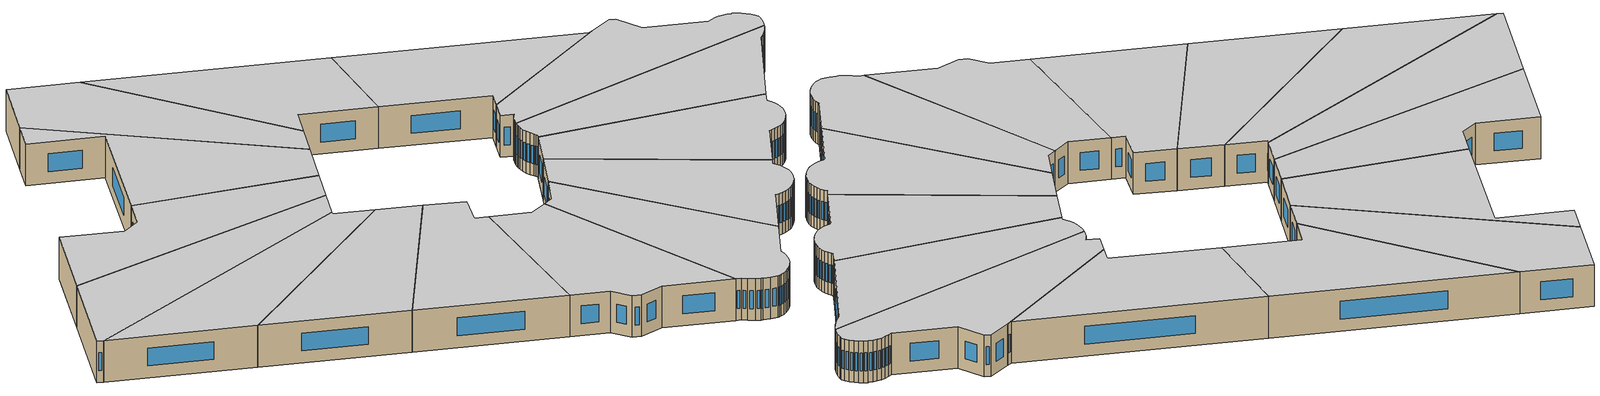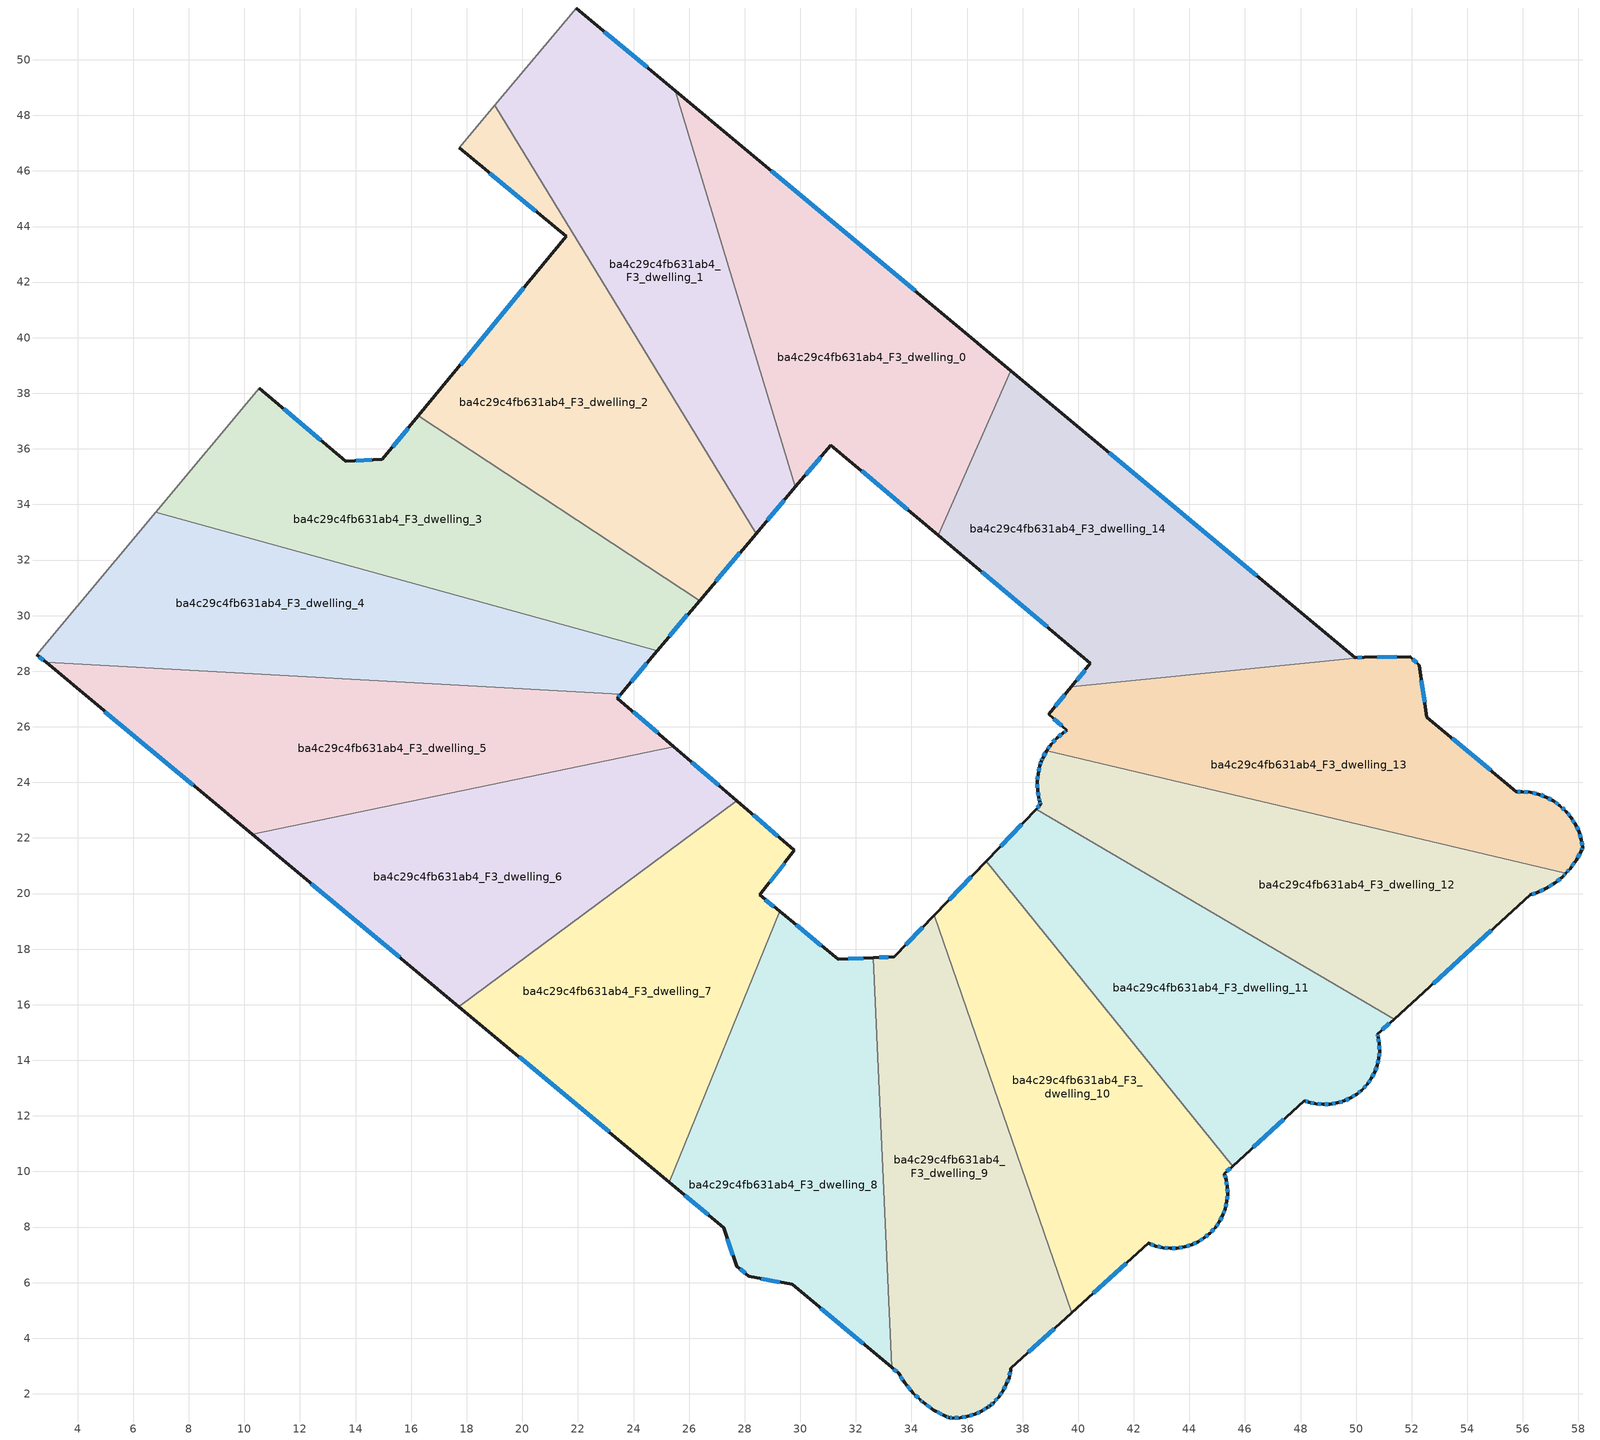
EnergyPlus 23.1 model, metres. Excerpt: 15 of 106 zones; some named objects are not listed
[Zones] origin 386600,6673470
ba4c29c4fb631ab4_F3_dwelling_0
 floor to ba4c29c4fb631ab4_F2_dwelling_0 (EU_floor_Construction): 37.58,38.82 34.97,32.89 31.1,36.14 29.83,34.63 25.51,48.88 z9
 wall outside (EU_wall_Construction): 29.83,34.63 31.1,36.14 34.97,32.89 / 37.58,38.82 25.51,48.88 z9:12
 wall to ba4c29c4fb631ab4_F3_dwelling_1 (EU_wall_Construction): 25.51,48.88 29.83,34.63 z9:12
 wall to ba4c29c4fb631ab4_F3_dwelling_14 (EU_wall_Construction): 34.97,32.89 37.58,38.82 z9:12
 window (EU_Window_Construction): 32.21,35.21 33.86,33.81 / 30.19,35.06 30.74,35.71 / 34.13,41.69 28.96,46.01 z9.86:11.14
 ceiling to ba4c29c4fb631ab4_F4_dwelling_0 (EU_floor_Construction): 34.97,32.89 37.58,38.82 25.51,48.88 29.83,34.63 31.1,36.14 z12
ba4c29c4fb631ab4_F3_dwelling_1
 floor to ba4c29c4fb631ab4_F2_dwelling_1 (EU_floor_Construction): 25.51,48.88 29.83,34.63 28.41,32.95 19.01,48.36 21.93,51.86 z9
 wall outside (EU_wall_Construction): 28.41,32.95 29.83,34.63 / 25.51,48.88 21.93,51.86 z9:12
 wall to ba4c29c4fb631ab4_F3_dwelling_2 (EU_wall_Construction): 19.01,48.36 28.41,32.95 z9:12
 wall adiabatic (EU_wall_Construction): 21.93,51.86 19.01,48.36 z9:12
 window (EU_Window_Construction): 28.82,33.43 29.42,34.15 / 24.49,49.73 22.95,51.01 z9.86:11.14
 ceiling to ba4c29c4fb631ab4_F4_dwelling_1 (EU_floor_Construction): 28.41,32.95 29.83,34.63 25.51,48.88 21.93,51.86 19.01,48.36 z12
ba4c29c4fb631ab4_F3_dwelling_10
 floor to ba4c29c4fb631ab4_F2_dwelling_10 (EU_floor_Construction): 36.7,21.17 45.56,10.19 45.26,9.92 45.32,9.71 45.37,9.45 45.38,9.18 45.35,8.92 45.29,8.66 45.2,8.42 45.08,8.18 44.92,7.97 44.74,7.78 44.72,7.76 44.54,7.61 44.32,7.47 44.08,7.36 43.83,7.29 43.57,7.24 43.3,7.23 43.04,7.26 42.79,7.32 42.54,7.41 42.52,7.42 39.76,4.91 34.82,19.21 z9
 wall outside (EU_wall_Construction): 39.76,4.91 42.52,7.42 42.54,7.41 42.79,7.32 43.04,7.26 43.3,7.23 43.57,7.24 43.83,7.29 44.08,7.36 44.32,7.47 44.54,7.61 44.72,7.76 44.74,7.78 44.92,7.97 45.08,8.18 45.2,8.42 45.29,8.66 45.35,8.92 45.38,9.18 45.37,9.45 45.32,9.71 45.26,9.92 45.56,10.19 / 36.7,21.17 34.82,19.21 z9:12
 wall to ba4c29c4fb631ab4_F3_dwelling_9 (EU_wall_Construction): 34.82,19.21 39.76,4.91 z9:12
 wall to ba4c29c4fb631ab4_F3_dwelling_11 (EU_wall_Construction): 45.56,10.19 36.7,21.17 z9:12
 window (EU_Window_Construction): 45.35,9.52 45.34,9.63 / 45.37,9.26 45.37,9.37 / 45.36,8.99 45.37,9.11 / 45.31,8.74 45.33,8.85 / 45.23,8.49 45.27,8.59 / 45.11,8.25 45.16,8.35 / 44.97,8.03 45.03,8.12 / 44.8,7.83 44.87,7.92 / 44.59,7.65 44.67,7.71 / 44.38,7.51 44.48,7.57 / 44.15,7.39 44.25,7.44 / 43.9,7.31 44.01,7.34 / 43.64,7.25 43.75,7.27 / 43.38,7.23 43.49,7.24 / 43.12,7.25 43.23,7.24 / 42.86,7.3 42.97,7.27 / 42.61,7.38 42.72,7.34 / 40.55,5.63 41.73,6.7 / 36.16,20.61 35.35,19.77 / 45.35,10 45.47,10.12 / 45.3,9.77 45.28,9.86 z9.86:11.14
 ceiling to ba4c29c4fb631ab4_F4_dwelling_10 (EU_floor_Construction): 44.32,7.47 44.54,7.61 44.72,7.76 44.74,7.78 44.92,7.97 45.08,8.18 45.2,8.42 45.29,8.66 45.35,8.92 45.38,9.18 45.37,9.45 45.32,9.71 45.26,9.92 45.56,10.19 36.7,21.17 34.82,19.21 39.76,4.91 42.52,7.42 42.54,7.41 42.79,7.32 43.04,7.26 43.3,7.23 43.57,7.24 43.83,7.29 44.08,7.36 z12
ba4c29c4fb631ab4_F3_dwelling_11
 floor to ba4c29c4fb631ab4_F2_dwelling_11 (EU_floor_Construction): 51.36,15.48 50.77,14.94 50.79,14.84 50.83,14.59 50.84,14.33 50.82,14.07 50.76,13.82 50.67,13.58 50.55,13.35 50.4,13.14 50.22,12.95 50.2,12.93 50.02,12.78 49.8,12.65 49.57,12.54 49.32,12.46 49.06,12.42 48.8,12.41 48.55,12.44 48.29,12.49 48.14,12.55 45.56,10.19 36.7,21.17 38.48,23.03 z9
 wall outside (EU_wall_Construction): 45.56,10.19 48.14,12.55 48.29,12.49 48.55,12.44 48.8,12.41 49.06,12.42 49.32,12.46 49.57,12.54 49.8,12.65 50.02,12.78 50.2,12.93 50.22,12.95 50.4,13.14 50.55,13.35 50.67,13.58 50.76,13.82 50.82,14.07 50.84,14.33 50.83,14.59 50.79,14.84 50.77,14.94 51.36,15.48 / 38.48,23.03 36.7,21.17 z9:12
 wall to ba4c29c4fb631ab4_F3_dwelling_12 (EU_wall_Construction): 51.36,15.48 38.48,23.03 z9:12
 window (EU_Window_Construction): 50.82,14.66 50.8,14.77 / 50.84,14.4 50.84,14.51 / 50.83,14.15 50.84,14.26 / 50.78,13.89 50.8,14 / 50.7,13.65 50.73,13.75 / 50.58,13.41 50.64,13.51 / 50.44,13.2 50.51,13.29 / 50.27,13 50.35,13.08 / 50.07,12.82 50.15,12.89 / 49.86,12.69 49.96,12.74 / 49.63,12.57 49.73,12.62 / 49.39,12.48 49.5,12.52 / 49.14,12.43 49.25,12.45 / 48.88,12.41 48.99,12.42 / 48.62,12.43 48.73,12.42 / 48.37,12.48 48.47,12.45 / 48.19,12.53 48.25,12.51 / 46.3,10.87 47.4,11.87 / 37.97,22.5 37.21,21.7 / 50.94,15.09 51.19,15.33 / 50.78,14.87 50.77,14.91 z9.86:11.14
 ceiling to ba4c29c4fb631ab4_F4_dwelling_11 (EU_floor_Construction): 49.8,12.65 50.02,12.78 50.2,12.93 50.22,12.95 50.4,13.14 50.55,13.35 50.67,13.58 50.76,13.82 50.82,14.07 50.84,14.33 50.83,14.59 50.79,14.84 50.77,14.94 51.36,15.48 38.48,23.03 36.7,21.17 45.56,10.19 48.14,12.55 48.29,12.49 48.55,12.44 48.8,12.41 49.06,12.42 49.32,12.46 49.57,12.54 z12
ba4c29c4fb631ab4_F3_dwelling_12
 floor to ba4c29c4fb631ab4_F2_dwelling_12 (EU_floor_Construction): 57.55,20.73 57.45,20.62 57.41,20.59 57.16,20.38 56.84,20.19 56.51,20.03 56.27,19.96 51.36,15.48 38.48,23.03 38.65,23.2 38.61,23.33 38.59,23.43 38.54,23.72 38.53,24.02 38.56,24.31 38.62,24.6 38.68,24.76 38.72,24.88 38.86,25.13 z9
 wall outside (EU_wall_Construction): 51.36,15.48 56.27,19.96 56.51,20.03 56.84,20.19 57.16,20.38 57.41,20.59 57.45,20.62 57.55,20.73 / 38.86,25.13 38.72,24.88 38.68,24.76 38.62,24.6 38.56,24.31 38.53,24.02 38.54,23.72 38.59,23.43 38.61,23.33 38.65,23.2 38.48,23.03 z9:12
 wall to ba4c29c4fb631ab4_F3_dwelling_13 (EU_wall_Construction): 57.55,20.73 38.86,25.13 z9:12
 window (EU_Window_Construction): 57.23,20.44 57.34,20.53 / 56.93,20.24 57.07,20.33 / 56.6,20.08 56.75,20.14 / 56.34,19.98 56.44,20.01 / 52.77,16.76 54.87,18.68 / 38.6,23.15 38.53,23.08 / 38.62,23.29 38.64,23.24 / 38.59,23.4 38.61,23.36 / 38.55,23.64 38.57,23.52 / 38.53,23.93 38.54,23.81 / 38.55,24.23 38.54,24.1 / 38.6,24.52 38.57,24.39 / 38.66,24.72 38.64,24.65 / 38.71,24.84 38.69,24.79 / 38.82,25.06 38.76,24.95 / 57.48,20.65 57.52,20.7 z9.86:11.14
 ceiling to ba4c29c4fb631ab4_F4_dwelling_12 (EU_floor_Construction): 56.27,19.96 56.51,20.03 56.84,20.19 57.16,20.38 57.41,20.59 57.45,20.62 57.55,20.73 38.86,25.13 38.72,24.88 38.68,24.76 38.62,24.6 38.56,24.31 38.53,24.02 38.54,23.72 38.59,23.43 38.61,23.33 38.65,23.2 38.48,23.03 51.36,15.48 z12
ba4c29c4fb631ab4_F3_dwelling_13
 floor to ba4c29c4fb631ab4_F2_dwelling_13 (EU_floor_Construction): 56.56,23.58 56.83,23.47 57.09,23.33 57.34,23.16 57.35,23.15 57.55,22.96 57.74,22.73 57.9,22.48 58.02,22.21 58.11,21.93 58.15,21.67 58.09,21.53 57.92,21.2 57.7,20.89 57.55,20.73 38.86,25.13 39.03,25.38 39.23,25.59 39.46,25.78 39.6,25.87 38.93,26.45 39.75,27.44 50.3,28.49 51.94,28.52 52.28,28.22 52.54,26.34 55.76,23.67 55.97,23.67 56.27,23.64 z9
 wall outside (EU_wall_Construction): 57.55,20.73 57.7,20.89 57.92,21.2 58.09,21.53 58.15,21.67 58.11,21.93 58.02,22.21 57.9,22.48 57.74,22.73 57.55,22.96 57.35,23.15 57.34,23.16 57.09,23.33 56.83,23.47 56.56,23.58 56.27,23.64 55.97,23.67 55.76,23.67 52.54,26.34 52.28,28.22 51.94,28.52 50.3,28.49 / 39.75,27.44 38.93,26.45 39.6,25.87 39.46,25.78 39.23,25.59 39.03,25.38 38.86,25.13 z9:12
 wall to ba4c29c4fb631ab4_F3_dwelling_14 (EU_wall_Construction): 50.3,28.49 39.75,27.44 z9:12
 window (EU_Window_Construction): 56.75,23.5 56.64,23.55 / 57.02,23.37 56.91,23.43 / 57.27,23.21 57.16,23.28 / 57.5,23.01 57.41,23.09 / 57.69,22.8 57.61,22.89 / 57.85,22.55 57.79,22.66 / 57.98,22.29 57.93,22.4 / 58.08,22.01 58.04,22.13 / 58.14,21.74 58.12,21.85 / 58.11,21.57 58.14,21.63 / 57.97,21.29 58.04,21.43 / 57.76,20.98 57.86,21.11 / 57.59,20.77 57.66,20.85 / 38.99,25.31 38.91,25.2 / 39.18,25.53 39.09,25.44 / 39.4,25.72 39.3,25.64 / 39.56,25.84 39.5,25.8 / 39.12,26.28 39.41,26.03 / 39.52,27.16 39.17,26.73 / 51.47,28.51 50.77,28.5 / 52.18,28.3 52.04,28.43 / 52.47,26.88 52.35,27.68 / 54.84,24.43 53.46,25.58 / 55.91,23.67 55.82,23.67 / 56.18,23.65 56.06,23.66 / 56.47,23.59 56.35,23.62 z9.86:11.14
 ceiling to ba4c29c4fb631ab4_F4_dwelling_13 (EU_floor_Construction): 57.7,20.89 57.92,21.2 58.09,21.53 58.15,21.67 58.11,21.93 58.02,22.21 57.9,22.48 57.74,22.73 57.55,22.96 57.35,23.15 57.34,23.16 57.09,23.33 56.83,23.47 56.56,23.58 56.27,23.64 55.97,23.67 55.76,23.67 52.54,26.34 52.28,28.22 51.94,28.52 50.3,28.49 39.75,27.44 38.93,26.45 39.6,25.87 39.46,25.78 39.23,25.59 39.03,25.38 38.86,25.13 57.55,20.73 z12
ba4c29c4fb631ab4_F3_dwelling_14
 floor to ba4c29c4fb631ab4_F2_dwelling_14 (EU_floor_Construction): 50.3,28.49 39.75,27.44 40.44,28.28 34.97,32.89 37.58,38.82 49.97,28.49 z9
 wall outside (EU_wall_Construction): 34.97,32.89 40.44,28.28 39.75,27.44 / 50.3,28.49 49.97,28.49 37.58,38.82 z9:12
 window (EU_Window_Construction): 40.25,28.04 39.95,27.68 / 36.53,31.57 38.88,29.59 / 46.43,31.44 41.12,35.87 / 50.2,28.49 50.06,28.49 z9.86:11.14
 ceiling to ba4c29c4fb631ab4_F4_dwelling_14 (EU_floor_Construction): 50.3,28.49 49.97,28.49 37.58,38.82 34.97,32.89 40.44,28.28 39.75,27.44 z12
ba4c29c4fb631ab4_F3_dwelling_2
 floor to ba4c29c4fb631ab4_F2_dwelling_2 (EU_floor_Construction): 21.57,43.64 17.74,46.83 19.01,48.36 28.41,32.95 26.38,30.54 16.26,37.19 z9
 wall outside (EU_wall_Construction): 26.38,30.54 28.41,32.95 / 17.74,46.83 21.57,43.64 16.26,37.19 z9:12
 wall adiabatic (EU_wall_Construction): 19.01,48.36 17.74,46.83 z9:12
 wall to ba4c29c4fb631ab4_F3_dwelling_3 (EU_wall_Construction): 16.26,37.19 26.38,30.54 z9:12
 window (EU_Window_Construction): 26.96,31.23 27.83,32.26 / 20.05,41.8 17.78,39.03 / 18.83,45.92 20.48,44.56 z9.86:11.14
 ceiling to ba4c29c4fb631ab4_F4_dwelling_2 (EU_floor_Construction): 26.38,30.54 28.41,32.95 19.01,48.36 17.74,46.83 21.57,43.64 16.26,37.19 z12
ba4c29c4fb631ab4_F3_dwelling_3
 floor to ba4c29c4fb631ab4_F2_dwelling_3 (EU_floor_Construction): 26.38,30.54 24.85,28.73 6.8,33.72 10.53,38.19 13.65,35.55 14.97,35.62 16.26,37.19 z9
 wall outside (EU_wall_Construction): 16.26,37.19 14.97,35.62 13.65,35.55 10.53,38.19 / 24.85,28.73 26.38,30.54 z9:12
 wall to ba4c29c4fb631ab4_F3_dwelling_4 (EU_wall_Construction): 6.8,33.72 24.85,28.73 z9:12
 wall adiabatic (EU_wall_Construction): 10.53,38.19 6.8,33.72 z9:12
 window (EU_Window_Construction): 14.59,35.6 14.02,35.57 / 15.89,36.74 15.34,36.07 / 25.29,29.25 25.94,30.02 / 12.76,36.3 11.42,37.44 z9.86:11.14
 ceiling to ba4c29c4fb631ab4_F4_dwelling_3 (EU_floor_Construction): 24.85,28.73 26.38,30.54 16.26,37.19 14.97,35.62 13.65,35.55 10.53,38.19 6.8,33.72 z12
ba4c29c4fb631ab4_F3_dwelling_4
 floor to ba4c29c4fb631ab4_F2_dwelling_4 (EU_floor_Construction): 24.85,28.73 23.53,27.17 2.86,28.32 2.53,28.59 6.8,33.72 z9
 wall outside (EU_wall_Construction): 23.53,27.17 24.85,28.73 / 2.53,28.59 2.86,28.32 z9:12
 wall to ba4c29c4fb631ab4_F3_dwelling_5 (EU_wall_Construction): 2.86,28.32 23.53,27.17 z9:12
 wall adiabatic (EU_wall_Construction): 6.8,33.72 2.53,28.59 z9:12
 window (EU_Window_Construction): 23.91,27.62 24.47,28.29 / 2.63,28.51 2.77,28.4 z9.86:11.14
 ceiling to ba4c29c4fb631ab4_F4_dwelling_4 (EU_floor_Construction): 23.53,27.17 24.85,28.73 6.8,33.72 2.53,28.59 2.86,28.32 z12
ba4c29c4fb631ab4_F3_dwelling_5
 floor to ba4c29c4fb631ab4_F2_dwelling_5 (EU_floor_Construction): 23.53,27.17 23.42,27.03 25.45,25.28 10.28,22.13 2.86,28.32 z9
 wall outside (EU_wall_Construction): 25.45,25.28 23.42,27.03 23.53,27.17 / 2.86,28.32 10.28,22.13 z9:12
 wall to ba4c29c4fb631ab4_F3_dwelling_6 (EU_wall_Construction): 10.28,22.13 25.45,25.28 z9:12
 window (EU_Window_Construction): 23.45,27.07 23.5,27.13 / 24.87,25.78 24,26.53 / 4.98,26.55 8.16,23.9 z9.86:11.14
 ceiling to ba4c29c4fb631ab4_F4_dwelling_5 (EU_floor_Construction): 25.45,25.28 23.42,27.03 23.53,27.17 2.86,28.32 10.28,22.13 z12
ba4c29c4fb631ab4_F3_dwelling_6
 floor to ba4c29c4fb631ab4_F2_dwelling_6 (EU_floor_Construction): 27.71,23.34 17.72,15.93 10.28,22.13 25.45,25.28 z9
 wall outside (EU_wall_Construction): 27.71,23.34 25.45,25.28 / 10.28,22.13 17.72,15.93 z9:12
 wall to ba4c29c4fb631ab4_F3_dwelling_7 (EU_wall_Construction): 17.72,15.93 27.71,23.34 z9:12
 window (EU_Window_Construction): 27.07,23.9 26.1,24.73 / 12.41,20.36 15.59,17.7 z9.86:11.14
 ceiling to ba4c29c4fb631ab4_F4_dwelling_6 (EU_floor_Construction): 27.71,23.34 25.45,25.28 10.28,22.13 17.72,15.93 z12
ba4c29c4fb631ab4_F3_dwelling_7
 floor to ba4c29c4fb631ab4_F2_dwelling_7 (EU_floor_Construction): 29.79,21.56 28.55,19.95 29.25,19.37 25.29,9.62 17.72,15.93 27.71,23.34 z9
 wall outside (EU_wall_Construction): 29.25,19.37 28.55,19.95 29.79,21.56 27.71,23.34 / 17.72,15.93 25.29,9.62 z9:12
 wall to ba4c29c4fb631ab4_F3_dwelling_8 (EU_wall_Construction): 25.29,9.62 29.25,19.37 z9:12
 window (EU_Window_Construction): 29.2,22.07 28.31,22.83 / 28.9,20.41 29.44,21.1 / 29.05,19.53 28.75,19.78 / 19.88,14.13 23.13,11.42 z9.86:11.14
 ceiling to ba4c29c4fb631ab4_F4_dwelling_7 (EU_floor_Construction): 25.29,9.62 29.25,19.37 28.55,19.95 29.79,21.56 27.71,23.34 17.72,15.93 z12
ba4c29c4fb631ab4_F3_dwelling_8
 floor to ba4c29c4fb631ab4_F2_dwelling_8 (EU_floor_Construction): 32.63,17.69 33.28,2.95 29.71,5.93 28.15,6.23 27.71,6.6 27.25,7.98 25.29,9.62 29.25,19.37 31.36,17.63 z9
 wall outside (EU_wall_Construction): 25.29,9.62 27.25,7.98 27.71,6.6 28.15,6.23 29.71,5.93 33.28,2.95 / 32.63,17.69 31.36,17.63 29.25,19.37 z9:12
 wall to ba4c29c4fb631ab4_F3_dwelling_9 (EU_wall_Construction): 33.28,2.95 32.63,17.69 z9:12
 window (EU_Window_Construction): 27.83,6.49 28.02,6.33 / 27.38,7.59 27.58,6.99 / 25.85,9.15 26.69,8.45 / 30.76,18.13 29.86,18.87 / 32.27,17.67 31.72,17.65 / 30.73,5.08 32.26,3.8 / 28.6,6.14 29.26,6.02 z9.86:11.14
 ceiling to ba4c29c4fb631ab4_F4_dwelling_8 (EU_floor_Construction): 33.28,2.95 32.63,17.69 31.36,17.63 29.25,19.37 25.29,9.62 27.25,7.98 27.71,6.6 28.15,6.23 29.71,5.93 z12
ba4c29c4fb631ab4_F3_dwelling_9
 floor to ba4c29c4fb631ab4_F2_dwelling_9 (EU_floor_Construction): 34.82,19.21 39.76,4.91 37.58,2.92 37.57,2.85 37.51,2.59 37.42,2.33 37.29,2.1 37.14,1.88 36.95,1.68 36.83,1.58 36.75,1.51 36.52,1.37 36.28,1.26 36.02,1.18 35.76,1.14 35.49,1.13 35.35,1.14 35.24,1.19 34.81,1.41 34.42,1.69 34.31,1.78 34.07,2.02 33.76,2.39 33.54,2.74 33.28,2.95 32.63,17.69 33.38,17.72 z9
 wall outside (EU_wall_Construction): 33.28,2.95 33.54,2.74 33.76,2.39 34.07,2.02 34.31,1.78 34.42,1.69 34.81,1.41 35.24,1.19 35.35,1.14 35.49,1.13 35.76,1.14 36.02,1.18 36.28,1.26 36.52,1.37 36.75,1.51 36.83,1.58 36.95,1.68 37.14,1.88 37.29,2.1 37.42,2.33 37.51,2.59 37.57,2.85 37.58,2.92 39.76,4.91 / 34.82,19.21 33.38,17.72 32.63,17.69 z9:12
 window (EU_Window_Construction): 37.53,2.66 37.55,2.77 / 37.44,2.41 37.48,2.51 / 37.33,2.17 37.38,2.27 / 37.18,1.94 37.25,2.04 / 37.01,1.74 37.08,1.82 / 36.87,1.61 36.92,1.65 / 36.77,1.53 36.81,1.56 / 36.58,1.41 36.68,1.47 / 36.35,1.29 36.45,1.34 / 36.09,1.21 36.2,1.24 / 35.83,1.15 35.95,1.17 / 35.57,1.13 35.68,1.14 / 35.39,1.14 35.45,1.13 / 35.27,1.17 35.32,1.15 / 34.93,1.35 35.11,1.25 / 34.53,1.61 34.7,1.49 / 34.34,1.76 34.39,1.72 / 34.14,1.95 34.24,1.85 / 33.85,2.29 33.98,2.13 / 33.6,2.64 33.7,2.49 / 33.36,2.89 33.47,2.8 / 33.17,17.71 32.85,17.7 / 34.41,18.79 33.79,18.15 / 38.2,3.49 39.14,4.34 z9.86:11.14
 ceiling to ba4c29c4fb631ab4_F4_dwelling_9 (EU_floor_Construction): 37.42,2.33 37.51,2.59 37.57,2.85 37.58,2.92 39.76,4.91 34.82,19.21 33.38,17.72 32.63,17.69 33.28,2.95 33.54,2.74 33.76,2.39 34.07,2.02 34.31,1.78 34.42,1.69 34.81,1.41 35.24,1.19 35.35,1.14 35.49,1.13 35.76,1.14 36.02,1.18 36.28,1.26 36.52,1.37 36.75,1.51 36.83,1.58 36.95,1.68 37.14,1.88 37.29,2.1 z12
[Building]
EU S2 Campaign: North Axis=0; Terrain=City; Solar Distribution=FullExterior
[Site:Location]
Helsinki-Vantaa.AP: Latitude=60.317; Longitude=24.963; Time Zone=2; Elevation=54.6
[SizingPeriod:WeatherFileDays]
AnnualSizingPeriod: Begin Month=1; Begin Day of Month=1; End Month=12; End Day of Month=31; Day of Week for Start Day=Monday; Use Weather File Daylight Saving Period=No; Use Weather File Rain and Snow Indicators=No
[MATERIAL]
EU_InternalMass_Material: Roughness=MediumRough; Thickness=0.1; Conductivity=1; Density=1800; Specific Heat=900; Thermal Absorptance=0.9; Solar Absorptance=0.7; Visible Absorptance=0.7
[MATERIAL:NOMASS] Roughness=MediumRough; Thermal Absorptance=0.9; Solar Absorptance=0.7; Visible Absorptance=0.7
Name | Thermal Resistance
EU_wall_NoMass | 1.10183
EU_floor_NoMass | 1.70606
[WINDOWMATERIAL:SIMPLEGLAZINGSYSTEM]
EU_Window_SimpleGlazing: UFactor=3.11035; Solar Heat Gain Coefficient=0.8; Visible Transmittance=0.8
[CONSTRUCTION]
EU_wall_Construction: EU_wall_NoMass
EU_floor_Construction: EU_floor_NoMass
EU_Window_Construction: EU_Window_SimpleGlazing
EU_InternalMass_Construction: EU_InternalMass_Material
[ZONE] Type=1; Multiplier=1; Ceiling Height=autocalculate; Floor Area=autocalculate; Part of Total Floor Area=Yes
Name | Volume
ba4c29c4fb631ab4_F3_dwelling_0; ba4c29c4fb631ab4_F3_dwelling_5 | 230.488
ba4c29c4fb631ab4_F3_dwelling_1 | 230.473
ba4c29c4fb631ab4_F3_dwelling_10 | 230.471
ba4c29c4fb631ab4_F3_dwelling_11 | 230.487
ba4c29c4fb631ab4_F3_dwelling_12 | 230.502
ba4c29c4fb631ab4_F3_dwelling_13 | 230.372
ba4c29c4fb631ab4_F3_dwelling_14 | 230.485
ba4c29c4fb631ab4_F3_dwelling_2 | 230.49
ba4c29c4fb631ab4_F3_dwelling_3 | 230.47
ba4c29c4fb631ab4_F3_dwelling_4 | 230.494
ba4c29c4fb631ab4_F3_dwelling_6 | 230.483
ba4c29c4fb631ab4_F3_dwelling_7 | 230.478
ba4c29c4fb631ab4_F3_dwelling_8 | 230.479
ba4c29c4fb631ab4_F3_dwelling_9 | 230.489
[INTERNALMASS] Construction=EU_InternalMass_Construction
Name | Zone or ZoneList | Surface Area
ba4c29c4fb631ab4_F3_dwelling_0_EU_InternalMass | ba4c29c4fb631ab4_F3_dwelling_0 | 76.8293
ba4c29c4fb631ab4_F3_dwelling_1_EU_InternalMass | ba4c29c4fb631ab4_F3_dwelling_1 | 76.8245
ba4c29c4fb631ab4_F3_dwelling_2_EU_InternalMass | ba4c29c4fb631ab4_F3_dwelling_2 | 76.8304
ba4c29c4fb631ab4_F3_dwelling_3_EU_InternalMass | ba4c29c4fb631ab4_F3_dwelling_3 | 76.8234
ba4c29c4fb631ab4_F3_dwelling_4_EU_InternalMass | ba4c29c4fb631ab4_F3_dwelling_4 | 76.8314
ba4c29c4fb631ab4_F3_dwelling_5_EU_InternalMass | ba4c29c4fb631ab4_F3_dwelling_5 | 76.829
ba4c29c4fb631ab4_F3_dwelling_6_EU_InternalMass | ba4c29c4fb631ab4_F3_dwelling_6 | 76.8279
ba4c29c4fb631ab4_F3_dwelling_7_EU_InternalMass | ba4c29c4fb631ab4_F3_dwelling_7 | 76.8261
ba4c29c4fb631ab4_F3_dwelling_8_EU_InternalMass | ba4c29c4fb631ab4_F3_dwelling_8 | 76.8259
ba4c29c4fb631ab4_F3_dwelling_9_EU_InternalMass | ba4c29c4fb631ab4_F3_dwelling_9 | 76.8306
ba4c29c4fb631ab4_F3_dwelling_10_EU_InternalMass | ba4c29c4fb631ab4_F3_dwelling_10 | 76.8239
ba4c29c4fb631ab4_F3_dwelling_11_EU_InternalMass | ba4c29c4fb631ab4_F3_dwelling_11 | 76.8288
ba4c29c4fb631ab4_F3_dwelling_12_EU_InternalMass | ba4c29c4fb631ab4_F3_dwelling_12 | 76.8343
ba4c29c4fb631ab4_F3_dwelling_13_EU_InternalMass | ba4c29c4fb631ab4_F3_dwelling_13 | 76.8327
ba4c29c4fb631ab4_F3_dwelling_14_EU_InternalMass | ba4c29c4fb631ab4_F3_dwelling_14 | 76.8286
[OTHEREQUIPMENT] Fuel Type=Electricity; Design Level Calculation Method=Watts/Area; Power per Zone Floor Area=1; Fraction Latent=0; Fraction Radiant=0; Fraction Lost=0; Carbon Dioxide Generation Rate=0; EndUse Subcategory=EU_Step8_InternalGains
Name | Zone or ZoneList or Space or SpaceList | Schedule
EU_Step8_InternalGain_ba4c29c4fb631ab4_F3_dwelling_0_f000 | ba4c29c4fb631ab4_F3_dwelling_0 | EU_Step8_GainSchedule_ba4c29c4fb631ab4_F3_dwelling_0_f000
EU_Step8_InternalGain_ba4c29c4fb631ab4_F3_dwelling_1_f000 | ba4c29c4fb631ab4_F3_dwelling_1 | EU_Step8_GainSchedule_ba4c29c4fb631ab4_F3_dwelling_1_f000
EU_Step8_InternalGain_ba4c29c4fb631ab4_F3_dwelling_2_f000 | ba4c29c4fb631ab4_F3_dwelling_2 | EU_Step8_GainSchedule_ba4c29c4fb631ab4_F3_dwelling_2_f000
EU_Step8_InternalGain_ba4c29c4fb631ab4_F3_dwelling_3_f000 | ba4c29c4fb631ab4_F3_dwelling_3 | EU_Step8_GainSchedule_ba4c29c4fb631ab4_F3_dwelling_3_f000
EU_Step8_InternalGain_ba4c29c4fb631ab4_F3_dwelling_4_f000 | ba4c29c4fb631ab4_F3_dwelling_4 | EU_Step8_GainSchedule_ba4c29c4fb631ab4_F3_dwelling_4_f000
EU_Step8_InternalGain_ba4c29c4fb631ab4_F3_dwelling_5_f000 | ba4c29c4fb631ab4_F3_dwelling_5 | EU_Step8_GainSchedule_ba4c29c4fb631ab4_F3_dwelling_5_f000
EU_Step8_InternalGain_ba4c29c4fb631ab4_F3_dwelling_6_f000 | ba4c29c4fb631ab4_F3_dwelling_6 | EU_Step8_GainSchedule_ba4c29c4fb631ab4_F3_dwelling_6_f000
EU_Step8_InternalGain_ba4c29c4fb631ab4_F3_dwelling_7_f000 | ba4c29c4fb631ab4_F3_dwelling_7 | EU_Step8_GainSchedule_ba4c29c4fb631ab4_F3_dwelling_7_f000
EU_Step8_InternalGain_ba4c29c4fb631ab4_F3_dwelling_8_f000 | ba4c29c4fb631ab4_F3_dwelling_8 | EU_Step8_GainSchedule_ba4c29c4fb631ab4_F3_dwelling_8_f000
EU_Step8_InternalGain_ba4c29c4fb631ab4_F3_dwelling_9_f000 | ba4c29c4fb631ab4_F3_dwelling_9 | EU_Step8_GainSchedule_ba4c29c4fb631ab4_F3_dwelling_9_f000
EU_Step8_InternalGain_ba4c29c4fb631ab4_F3_dwelling_10_f000 | ba4c29c4fb631ab4_F3_dwelling_10 | EU_Step8_GainSchedule_ba4c29c4fb631ab4_F3_dwelling_10_f000
EU_Step8_InternalGain_ba4c29c4fb631ab4_F3_dwelling_11_f000 | ba4c29c4fb631ab4_F3_dwelling_11 | EU_Step8_GainSchedule_ba4c29c4fb631ab4_F3_dwelling_11_f000
EU_Step8_InternalGain_ba4c29c4fb631ab4_F3_dwelling_12_f000 | ba4c29c4fb631ab4_F3_dwelling_12 | EU_Step8_GainSchedule_ba4c29c4fb631ab4_F3_dwelling_12_f000
EU_Step8_InternalGain_ba4c29c4fb631ab4_F3_dwelling_13_f000 | ba4c29c4fb631ab4_F3_dwelling_13 | EU_Step8_GainSchedule_ba4c29c4fb631ab4_F3_dwelling_13_f000
EU_Step8_InternalGain_ba4c29c4fb631ab4_F3_dwelling_14_f000 | ba4c29c4fb631ab4_F3_dwelling_14 | EU_Step8_GainSchedule_ba4c29c4fb631ab4_F3_dwelling_14_f000
[ZONEVENTILATION:DESIGNFLOWRATE] Schedule=EU_AlwaysOn; Design Flow Rate Calculation Method=AirChanges/Hour; Air Changes per Hour=0.756316; Ventilation Type=Natural; Fan Pressure Rise=0; Fan Total Efficiency=1; Constant Term Coefficient=1; Temperature Term Coefficient=0; Velocity Term Coefficient=0; Velocity Squared Term Coefficient=0; Minimum Indoor Temperature=-100; Maximum Indoor Temperature=100; Delta Temperature=-100; Minimum Outdoor Temperature=-100; Maximum Outdoor Temperature=100; Maximum Wind Speed=40
Name | Zone or ZoneList or Space or SpaceList
EU_ConstantAir_ba4c29c4fb631ab4_F3_dwelling_0 | ba4c29c4fb631ab4_F3_dwelling_0
EU_ConstantAir_ba4c29c4fb631ab4_F3_dwelling_1 | ba4c29c4fb631ab4_F3_dwelling_1
EU_ConstantAir_ba4c29c4fb631ab4_F3_dwelling_2 | ba4c29c4fb631ab4_F3_dwelling_2
EU_ConstantAir_ba4c29c4fb631ab4_F3_dwelling_3 | ba4c29c4fb631ab4_F3_dwelling_3
EU_ConstantAir_ba4c29c4fb631ab4_F3_dwelling_4 | ba4c29c4fb631ab4_F3_dwelling_4
EU_ConstantAir_ba4c29c4fb631ab4_F3_dwelling_5 | ba4c29c4fb631ab4_F3_dwelling_5
EU_ConstantAir_ba4c29c4fb631ab4_F3_dwelling_6 | ba4c29c4fb631ab4_F3_dwelling_6
EU_ConstantAir_ba4c29c4fb631ab4_F3_dwelling_7 | ba4c29c4fb631ab4_F3_dwelling_7
EU_ConstantAir_ba4c29c4fb631ab4_F3_dwelling_8 | ba4c29c4fb631ab4_F3_dwelling_8
EU_ConstantAir_ba4c29c4fb631ab4_F3_dwelling_9 | ba4c29c4fb631ab4_F3_dwelling_9
EU_ConstantAir_ba4c29c4fb631ab4_F3_dwelling_10 | ba4c29c4fb631ab4_F3_dwelling_10
EU_ConstantAir_ba4c29c4fb631ab4_F3_dwelling_11 | ba4c29c4fb631ab4_F3_dwelling_11
EU_ConstantAir_ba4c29c4fb631ab4_F3_dwelling_12 | ba4c29c4fb631ab4_F3_dwelling_12
EU_ConstantAir_ba4c29c4fb631ab4_F3_dwelling_13 | ba4c29c4fb631ab4_F3_dwelling_13
EU_ConstantAir_ba4c29c4fb631ab4_F3_dwelling_14 | ba4c29c4fb631ab4_F3_dwelling_14
[HVACTEMPLATE:ZONE:IDEALLOADSAIRSYSTEM] System Availability Schedule=EU_AlwaysOn; Maximum Heating Supply Air Temperature=50; Minimum Cooling Supply Air Temperature=13; Maximum Heating Supply Air Humidity Ratio=0.0156; Minimum Cooling Supply Air Humidity Ratio=0.0077; Heating Limit=NoLimit; Cooling Limit=NoLimit; Heating Availability Schedule=EU_AlwaysOn; Cooling Availability Schedule=EU_CoolingOff; Dehumidification Control Type=ConstantSensibleHeatRatio; Cooling Sensible Heat Ratio=0.7; Dehumidification Setpoint=60; Humidification Control Type=None; Humidification Setpoint=30; Outdoor Air Method=None; Outdoor Air Flow Rate per Person=0.00944; Outdoor Air Flow Rate per Zone Floor Area=0; Outdoor Air Flow Rate per Zone=0; Demand Controlled Ventilation Type=None; Outdoor Air Economizer Type=NoEconomizer; Heat Recovery Type=None; Sensible Heat Recovery Effectiveness=0.7; Latent Heat Recovery Effectiveness=0.65
Name | Template Thermostat
ba4c29c4fb631ab4_F3_dwelling_0 | EU_HeatOnly_ba4c29c4fb631ab4_F3_dwelling_0
ba4c29c4fb631ab4_F3_dwelling_1 | EU_HeatOnly_ba4c29c4fb631ab4_F3_dwelling_1
ba4c29c4fb631ab4_F3_dwelling_2 | EU_HeatOnly_ba4c29c4fb631ab4_F3_dwelling_2
ba4c29c4fb631ab4_F3_dwelling_3 | EU_HeatOnly_ba4c29c4fb631ab4_F3_dwelling_3
ba4c29c4fb631ab4_F3_dwelling_4 | EU_HeatOnly_ba4c29c4fb631ab4_F3_dwelling_4
ba4c29c4fb631ab4_F3_dwelling_5 | EU_HeatOnly_ba4c29c4fb631ab4_F3_dwelling_5
ba4c29c4fb631ab4_F3_dwelling_6 | EU_HeatOnly_ba4c29c4fb631ab4_F3_dwelling_6
ba4c29c4fb631ab4_F3_dwelling_7 | EU_HeatOnly_ba4c29c4fb631ab4_F3_dwelling_7
ba4c29c4fb631ab4_F3_dwelling_8 | EU_HeatOnly_ba4c29c4fb631ab4_F3_dwelling_8
ba4c29c4fb631ab4_F3_dwelling_9 | EU_HeatOnly_ba4c29c4fb631ab4_F3_dwelling_9
ba4c29c4fb631ab4_F3_dwelling_10 | EU_HeatOnly_ba4c29c4fb631ab4_F3_dwelling_10
ba4c29c4fb631ab4_F3_dwelling_11 | EU_HeatOnly_ba4c29c4fb631ab4_F3_dwelling_11
ba4c29c4fb631ab4_F3_dwelling_12 | EU_HeatOnly_ba4c29c4fb631ab4_F3_dwelling_12
ba4c29c4fb631ab4_F3_dwelling_13 | EU_HeatOnly_ba4c29c4fb631ab4_F3_dwelling_13
ba4c29c4fb631ab4_F3_dwelling_14 | EU_HeatOnly_ba4c29c4fb631ab4_F3_dwelling_14
[SIZING:ZONE] Zone Cooling Design Supply Air Temperature Input Method=SupplyAirTemperature; Zone Cooling Design Supply Air Temperature=13; Zone Heating Design Supply Air Temperature Input Method=SupplyAirTemperature; Zone Heating Design Supply Air Temperature=50; Zone Cooling Design Supply Air Humidity Ratio=0.008; Zone Heating Design Supply Air Humidity Ratio=0.008; Cooling Design Air Flow Method=DesignDay; Cooling Design Air Flow Rate=0; Cooling Minimum Air Flow per Zone Floor Area=0.000762; Cooling Minimum Air Flow=0; Cooling Minimum Air Flow Fraction=0.2; Heating Design Air Flow Method=DesignDay; Heating Design Air Flow Rate=0; Heating Maximum Air Flow per Zone Floor Area=0.002032; Heating Maximum Air Flow=0.141576; Heating Maximum Air Flow Fraction=0.3; Account for Dedicated Outdoor Air System=No; Dedicated Outdoor Air System Control Strategy=NeutralSupplyAir; Dedicated Outdoor Air Low Setpoint Temperature for Design=autosize; Dedicated Outdoor Air High Setpoint Temperature for Design=autosize; Zone Load Sizing Method=Sensible Load Only No Latent Load; Zone Latent Cooling Design Supply Air Humidity Ratio Input Method=HumidityRatioDifference; Zone Cooling Design Supply Air Humidity Ratio Difference=0.005; Zone Latent Heating Design Supply Air Humidity Ratio Input Method=HumidityRatioDifference; Zone Humidification Design Supply Air Humidity Ratio Difference=0.005
ba4c29c4fb631ab4_F3_dwelling_0; ba4c29c4fb631ab4_F3_dwelling_1; ba4c29c4fb631ab4_F3_dwelling_2; ba4c29c4fb631ab4_F3_dwelling_3; ba4c29c4fb631ab4_F3_dwelling_4; ba4c29c4fb631ab4_F3_dwelling_5; ba4c29c4fb631ab4_F3_dwelling_6; ba4c29c4fb631ab4_F3_dwelling_7; ba4c29c4fb631ab4_F3_dwelling_8; ba4c29c4fb631ab4_F3_dwelling_9; ba4c29c4fb631ab4_F3_dwelling_10; ba4c29c4fb631ab4_F3_dwelling_11; ba4c29c4fb631ab4_F3_dwelling_12; ba4c29c4fb631ab4_F3_dwelling_13; ba4c29c4fb631ab4_F3_dwelling_14
[SCHEDULE:CONSTANT]
Name | Hourly Value
EU_AlwaysOn | 1
EU_CoolingOff | 0
[SCHEDULE:FILE] Column Number=1; Rows to Skip at Top=0; Number of Hours of Data=8760; Column Separator=Comma; Interpolate to Timestep=No; Minutes per Item=60; Adjust Schedule for Daylight Savings=Yes
Name | File
EU_Step8_GainSchedule_ba4c29c4fb631ab4_F3_dwelling_0_f000 | ../../schedules/ba4c29c4fb631ab4/ba4c29c4fb631ab4_F3_dwelling_0_f000_gain.csv
EU_Step8_GainSchedule_ba4c29c4fb631ab4_F3_dwelling_1_f000 | ../../schedules/ba4c29c4fb631ab4/ba4c29c4fb631ab4_F3_dwelling_1_f000_gain.csv
EU_Step8_GainSchedule_ba4c29c4fb631ab4_F3_dwelling_2_f000 | ../../schedules/ba4c29c4fb631ab4/ba4c29c4fb631ab4_F3_dwelling_2_f000_gain.csv
EU_Step8_GainSchedule_ba4c29c4fb631ab4_F3_dwelling_3_f000 | ../../schedules/ba4c29c4fb631ab4/ba4c29c4fb631ab4_F3_dwelling_3_f000_gain.csv
EU_Step8_GainSchedule_ba4c29c4fb631ab4_F3_dwelling_4_f000 | ../../schedules/ba4c29c4fb631ab4/ba4c29c4fb631ab4_F3_dwelling_4_f000_gain.csv
EU_Step8_GainSchedule_ba4c29c4fb631ab4_F3_dwelling_5_f000 | ../../schedules/ba4c29c4fb631ab4/ba4c29c4fb631ab4_F3_dwelling_5_f000_gain.csv
EU_Step8_GainSchedule_ba4c29c4fb631ab4_F3_dwelling_6_f000 | ../../schedules/ba4c29c4fb631ab4/ba4c29c4fb631ab4_F3_dwelling_6_f000_gain.csv
EU_Step8_GainSchedule_ba4c29c4fb631ab4_F3_dwelling_7_f000 | ../../schedules/ba4c29c4fb631ab4/ba4c29c4fb631ab4_F3_dwelling_7_f000_gain.csv
EU_Step8_GainSchedule_ba4c29c4fb631ab4_F3_dwelling_8_f000 | ../../schedules/ba4c29c4fb631ab4/ba4c29c4fb631ab4_F3_dwelling_8_f000_gain.csv
EU_Step8_GainSchedule_ba4c29c4fb631ab4_F3_dwelling_9_f000 | ../../schedules/ba4c29c4fb631ab4/ba4c29c4fb631ab4_F3_dwelling_9_f000_gain.csv
EU_Step8_GainSchedule_ba4c29c4fb631ab4_F3_dwelling_10_f000 | ../../schedules/ba4c29c4fb631ab4/ba4c29c4fb631ab4_F3_dwelling_10_f000_gain.csv
EU_Step8_GainSchedule_ba4c29c4fb631ab4_F3_dwelling_11_f000 | ../../schedules/ba4c29c4fb631ab4/ba4c29c4fb631ab4_F3_dwelling_11_f000_gain.csv
EU_Step8_GainSchedule_ba4c29c4fb631ab4_F3_dwelling_12_f000 | ../../schedules/ba4c29c4fb631ab4/ba4c29c4fb631ab4_F3_dwelling_12_f000_gain.csv
EU_Step8_GainSchedule_ba4c29c4fb631ab4_F3_dwelling_13_f000 | ../../schedules/ba4c29c4fb631ab4/ba4c29c4fb631ab4_F3_dwelling_13_f000_gain.csv
EU_Step8_GainSchedule_ba4c29c4fb631ab4_F3_dwelling_14_f000 | ../../schedules/ba4c29c4fb631ab4/ba4c29c4fb631ab4_F3_dwelling_14_f000_gain.csv
